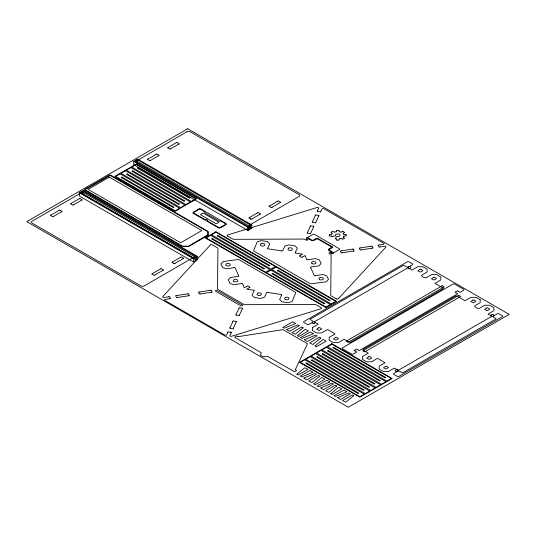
<?xml version="1.0" encoding="UTF-8"?>
<svg xmlns="http://www.w3.org/2000/svg" width="536" height="536" viewBox="0 0 536 536"><rect width="100%" height="100%" fill="white"/><g stroke="black" fill="none" stroke-linecap="round" stroke-linejoin="round"><path stroke-width="0.8" d="M237.656 336.447L236.785 335.898L234.567 337.291L261.34 352.802L260.603 354.886A1.119 0.643 0 0 0 260.891 355.509L262.694 356.547A1.119 0.643 0 0 0 263.772 356.715L267.384 356.286L294.472 371.729L296.683 370.423L295.316 369.706L307.476 343.737L283.041 329.627L238.098 336.668L237.689 336.333M336.179 231.679L336.568 230.473M338.906 240.054L339.275 238.909M136.492 162.582L137.504 159.849L250.848 225.261L249.327 229.395L248.302 229.984L248.302 226.735L134.958 161.296L137.504 159.829M227.813 332.414L226.715 334.786A1.119 0.643 0 0 1 224.839 335.08L164.86 300.448A1.119 0.643 0 0 1 165.363 299.369L169.477 298.726M229.978 327.737L232.865 321.52M236.108 314.531L238.996 308.307M233.314 328.253L236.202 322.036M239.445 315.047L242.332 308.823M307.403 232.604L310.29 226.386M312.461 221.71L315.342 215.492M310.746 233.12L313.634 226.902M315.798 222.226L318.685 216.008M320.843 211.331L321.948 208.96A1.119 0.643 0 0 1 323.818 208.665L383.803 243.297A1.119 0.643 0 0 1 383.3 244.376L379.187 245.012M267.739 248.168L269.735 243.887L267.43 241.582L261.139 240.604L257.153 241.937L253.702 250.386A1.494 0.864 0 0 0 254.104 251.19L310.156 283.551A1.494 0.864 0 0 0 311.557 283.779L326.183 281.789L328.488 279.484L326.799 275.852L322.806 274.526L315.389 275.671M231.157 332.93L229.951 335.523A1.119 0.643 0 0 0 230.339 336.193A1.119 0.643 0 0 0 231.559 336.26L320.91 308.803A1.213 0.697 0 0 0 321.144 307.697L316.026 304.736A1.869 1.079 0 0 0 314.692 304.421L244.959 304.683A1.494 0.864 0 0 1 243.893 304.428L217.938 289.447A1.494 0.864 0 0 1 217.495 288.83L217.951 248.57A1.869 1.079 0 0 0 217.408 247.8L212.276 244.838A1.213 0.697 0 0 0 210.326 244.965M254.037 290.901L252.047 295.182L254.345 297.487L260.637 298.458L264.63 297.132L266.566 292.549L267.625 292.401M295.323 252.443L297.312 248.155L295.008 245.857L288.716 244.878L284.73 246.205L282.774 250.815L281.735 250.935M317.5 210.815L318.712 208.223A1.119 0.643 0 0 0 318.324 207.553A1.119 0.643 0 0 0 317.104 207.486L227.746 234.935A1.213 0.697 0 0 0 227.512 236.041M281.614 295.175L279.625 299.457L281.923 301.761L288.214 302.733L292.207 301.406L295.651 292.958A1.494 0.864 0 0 0 295.256 292.147L239.21 259.786A1.494 0.864 0 0 0 237.81 259.558L223.177 261.548L220.879 263.853L222.561 267.484L226.554 268.811L233.971 267.665M286.8 329.499L297.761 324.91L299.416 325.64L289.628 331.295L286.794 329.6M295.517 323.55L284.583 328.126L282.901 327.409L292.683 321.754L295.517 323.449M304.502 339.717L315.463 335.134L317.118 335.864L307.336 341.512L304.522 339.871M313.212 333.787L302.257 338.357L300.602 337.626L310.384 331.978L313.225 333.673M303.865 378.081L314.833 373.498L316.481 374.228L306.699 379.877L303.865 378.195M312.816 372.286L301.862 376.862L300.207 376.131L309.996 370.477L312.83 372.172M320.809 387.863L331.771 383.274L333.425 384.011L323.637 389.659L320.803 387.964M329.74 382.088L318.799 386.637L317.145 385.907L326.933 380.258L329.767 381.954M337.747 397.645L348.708 393.055L350.363 393.786L340.581 399.434L337.754 397.766M346.698 391.85L335.771 396.412L334.089 395.689L343.871 390.041L346.705 391.736M343.228 237.086L343.824 236.222M335.261 238.661L336.749 236.59M331.543 234.312L332.206 233.421M210.353 244.979L162.817 296.569A1.119 0.643 0 0 0 162.924 297.272A1.119 0.643 0 0 0 164.09 297.493L168.579 296.797M338.303 298.766L385.846 247.176A1.119 0.643 0 0 0 385.739 246.473A1.119 0.643 0 0 0 384.573 246.245L380.084 246.949M312.341 322.35L312.455 322.243A1.688 0.972 0 0 0 312.83 321.922M343.201 233.388L344.427 232.356M267.611 248.222L267.866 248.838L281.628 250.861M331.275 252.356L331.362 251.927L328.809 250.446A1.682 0.972 0 0 1 328.809 249.073L331.811 247.049L317.419 238.714L313.815 240.416A1.682 0.972 0 0 1 311.443 240.416L308.87 238.942L308.133 238.996A1.005 0.576 0 0 1 307.644 239.15L307.255 239.156A1.005 0.576 0 0 1 306.713 238.996M295.189 252.496L295.39 253.099L302.626 254.111L300.073 255.585M254.171 290.84L253.964 290.237L246.721 289.219L249.267 287.745M281.748 295.115L281.494 294.505L267.725 292.482M79.301 192.752L83.254 190.468L197.409 256.375L197.409 259.625L193.449 261.91L79.301 196.002L79.301 192.752L193.449 258.66L197.409 256.375M133.712 161.336L137.665 159.051L251.82 224.959L251.82 228.209L247.867 230.493L133.712 164.586L133.712 161.336L247.867 227.244L251.82 224.959M82.169 193.402L82.162 191.781L80.675 192.659L193.978 258.097L195.499 260.469L196.524 259.88L196.524 256.63L83.187 191.191L80.635 192.659L81.425 193.838M51.094 214.99L58.98 210.434M71.248 203.352L79.134 198.796M148.137 158.958L156.023 154.401M168.291 147.32L176.177 142.77M53.54 216.403L61.426 211.847M73.693 204.765L81.579 200.209M150.583 160.371L158.468 155.815M170.736 148.733L178.622 144.184M152.499 273.534L160.385 268.978M172.652 261.896L180.538 257.347M249.542 217.502L257.427 212.953M269.695 205.864L277.581 201.315M154.944 274.948L162.83 270.392M175.098 263.31L182.984 258.754M251.987 218.916L259.873 214.36M272.141 207.278L280.026 202.729M193.978 258.097L196.524 256.63M248.302 226.735L250.848 225.261M331.054 232.276L332.555 231.411M246.821 286.331L244.269 287.805L242.533 283.658L241.475 283.51M302.518 256.999L305.071 255.525L306.84 259.712L307.885 259.826M342.913 239.123L344.413 238.252M336.38 298.907L331.255 295.946A1.869 1.079 0 0 1 330.705 295.175L331.161 254.915A1.494 0.864 0 0 0 330.725 254.299L329.285 253.468A0.898 0.516 0 0 1 329.285 252.731A0.898 0.516 0 0 1 330.551 252.731L332.695 253.347L339.375 249.508A0.931 0.536 0 0 0 339.375 248.744L314.384 234.319A0.931 0.536 0 0 0 313.071 234.319L306.518 238.098A0.931 0.536 0 0 0 306.518 238.862L307.476 239.411A0.898 0.516 0 0 1 307.476 240.141A0.898 0.516 0 0 1 306.21 240.141L304.763 239.311A1.494 0.864 0 0 0 303.704 239.063L233.971 239.324A1.869 1.079 0 0 1 232.637 239.009L227.505 236.048M314.86 321.5L407.313 268.127A0.931 0.536 0 0 1 408.626 268.127L408.814 268.188A1.461 0.844 0 0 0 410.918 267.417A1.461 0.844 0 0 0 408.787 266.68L408.6 266.74A1.688 0.972 0 0 1 406.214 266.734L404.111 265.374L403.253 265.394L309.969 319.309L312.448 320.87A1.688 0.972 0 0 1 312.83 321.198M137.504 159.849L135.983 160.706L135.983 162.328M234.071 267.585L235.13 267.732L238.634 275.685M315.289 275.752L314.243 275.631L310.726 267.652M332.829 253.287L331.509 253.287M340.983 232.108L342.772 231.398M339.375 238.842L340.93 238.453M331.851 236.691L335.442 235.833M334.585 232.095L336.072 231.746M341.452 250.848L352.219 249.18M360.319 247.927L371.086 246.265M342.343 252.778L353.117 251.109M361.21 249.856L371.984 248.195M307.986 259.752L315.403 258.6L319.396 259.933L321.084 263.565L318.779 265.869L310.8 266.995L310.592 267.598M241.374 283.584L233.957 284.737L229.964 283.403L228.276 279.772L230.581 277.474L238.513 276.355L238.768 275.739M176.672 295.55L187.439 293.882M199.546 292.013L210.32 290.345M177.563 297.48L188.337 295.812M200.444 293.936L211.218 292.274M329.439 234.587L331.422 234.379M343.945 236.162L346.028 235.94M492.309 314.538L492.738 314.538M313.841 323.577L313.413 323.577M336.675 230.42L338.792 230.42M336.675 240.108L338.792 240.108M343.904 234.359L346.028 234.587M329.439 235.94L331.389 236.148M309.5 233.535L308.12 233.321A0.717 0.415 0 0 1 307.289 232.664M230.44 332.213L229.06 331.998A0.717 0.415 0 0 0 227.773 332.327M335.315 238.728L336.099 238.862M339.402 231.773L340.829 232.115M341.09 238.46L342.772 239.13M332.695 231.398L334.424 232.088M458.22 291.269L460.096 292.348L463.673 290.284A1.186 0.683 0 0 0 463.673 289.319L454.588 284.073A1.186 0.683 0 0 0 452.913 284.073L342.464 347.837A1.186 0.683 0 0 0 342.491 348.789L351.576 354.035A1.186 0.683 0 0 0 353.231 354.055L356.835 351.971L354.959 350.886M455.848 292.636L457.717 293.721L359.207 350.598L357.331 349.512M342.913 231.411L344.413 232.276M94.014 200.692L83.187 194.441L83.187 191.191M95.455 201.523L96.902 202.36M98.343 203.191L107.006 208.196M108.453 209.027L113.505 211.948M114.952 212.779L145.993 230.701M147.434 231.532L158.984 238.205M160.431 239.036L165.483 241.957M166.931 242.788L193.637 258.211M60.414 210.434L61.426 211.017A0.717 0.415 0 0 1 61.573 211.821M250.547 218.916L249.542 218.333A0.717 0.415 0 0 1 249.394 217.522M173.657 263.31L172.652 262.727A0.717 0.415 0 0 1 172.505 261.916M343.241 237.173L344.427 238.172M331.04 232.356L332.199 233.328M314.86 322.263L314.967 322.37A1.461 0.844 0 0 1 313.634 323.583A1.461 0.844 0 0 1 312.354 322.35M343.187 233.482L343.784 234.299M331.503 236.209L331.737 236.664M353.465 249.595L353.834 250.392A0.717 0.415 0 0 1 353.264 251.136M338.906 230.473L339.301 231.699M336.199 238.929L336.568 240.054M346.122 234.654L346.122 235.874M329.345 234.654L329.345 235.874M249.327 226.145L249.327 229.395M247.867 227.244L247.867 230.493M195.499 257.22L195.499 260.469M193.449 258.66L193.449 261.91M331.241 253.133A0.905 0.523 0 0 1 330.993 252.858L331.007 252.637A0.905 0.523 0 0 1 331.248 252.396M335.435 235.559A2.345 1.353 0 0 1 337.559 233.917A2.345 1.353 0 0 1 340.065 235.364A2.345 1.353 0 0 1 337.224 236.59M176.217 142.683A0.717 0.415 0 0 1 177.63 142.77L178.622 143.353A0.717 0.415 0 0 1 178.769 144.157M168.143 147.34A0.717 0.415 0 0 0 168.291 148.157L169.296 148.733A0.717 0.415 0 0 0 170.696 148.82M156.063 154.321A0.717 0.415 0 0 1 157.477 154.401L158.468 154.984A0.717 0.415 0 0 1 158.616 155.795M147.99 158.978A0.717 0.415 0 0 0 148.137 159.795L149.142 160.371A0.717 0.415 0 0 0 150.542 160.458M257.468 212.866A0.717 0.415 0 0 1 258.881 212.946L259.873 213.529A0.717 0.415 0 0 1 260.02 214.34M251.947 219.003A0.717 0.415 0 0 1 250.54 218.916M277.621 201.228A0.717 0.415 0 0 1 279.035 201.315L280.026 201.898A0.717 0.415 0 0 1 280.174 202.702M269.548 205.891A0.717 0.415 0 0 0 269.695 206.702L270.7 207.278A0.717 0.415 0 0 0 272.1 207.365M79.174 198.715A0.717 0.415 0 0 1 80.581 198.796L81.579 199.379A0.717 0.415 0 0 1 81.727 200.189M71.1 203.372A0.717 0.415 0 0 0 71.248 204.189L72.253 204.765A0.717 0.415 0 0 0 73.653 204.853M59.02 210.346A0.717 0.415 0 0 1 60.427 210.434M50.947 215.01A0.717 0.415 0 0 0 51.094 215.827L52.099 216.403A0.717 0.415 0 0 0 53.499 216.484M160.425 268.891A0.717 0.415 0 0 1 161.832 268.978L162.83 269.561A0.717 0.415 0 0 1 162.978 270.372M152.351 273.554A0.717 0.415 0 0 0 152.499 274.372L153.504 274.948A0.717 0.415 0 0 0 154.904 275.035M180.578 257.26A0.717 0.415 0 0 1 181.985 257.34L182.984 257.93A0.717 0.415 0 0 1 183.131 258.734M175.058 263.397A0.717 0.415 0 0 1 173.644 263.31M315.845 222.313A0.717 0.415 0 0 1 314.545 222.648L313.178 222.427A0.717 0.415 0 0 1 312.347 221.77M315.302 215.405A0.717 0.415 0 0 1 316.602 215.07L317.969 215.291A0.717 0.415 0 0 1 318.799 215.948M310.786 233.207A0.717 0.415 0 0 1 309.486 233.542M310.244 226.299A0.717 0.415 0 0 1 311.543 225.964L312.91 226.179A0.717 0.415 0 0 1 313.741 226.842M341.298 250.821A0.717 0.415 0 0 0 340.722 251.572L341.097 252.362A0.717 0.415 0 0 0 342.236 252.838M352.326 249.113A0.717 0.415 0 0 1 353.479 249.602M360.165 247.907A0.717 0.415 0 0 0 359.589 248.657L359.964 249.441A0.717 0.415 0 0 0 361.103 249.923M372.131 248.215A0.717 0.415 0 0 0 372.708 247.465L372.332 246.674A0.717 0.415 0 0 0 371.193 246.198M188.484 295.839A0.717 0.415 0 0 0 189.061 295.088L188.685 294.298A0.717 0.415 0 0 0 187.546 293.815M176.518 295.524A0.717 0.415 0 0 0 175.942 296.274L176.317 297.065A0.717 0.415 0 0 0 177.456 297.54M211.365 292.294A0.717 0.415 0 0 0 211.941 291.55L211.566 290.76A0.717 0.415 0 0 0 210.427 290.278M199.399 291.986A0.717 0.415 0 0 0 198.823 292.736L199.198 293.527A0.717 0.415 0 0 0 200.337 294.003M238.949 308.22A0.717 0.415 0 0 1 240.249 307.892L241.615 308.106A0.717 0.415 0 0 1 242.446 308.763M239.492 315.135A0.717 0.415 0 0 1 238.192 315.463L236.825 315.248A0.717 0.415 0 0 1 235.994 314.592M232.818 321.433A0.717 0.415 0 0 1 234.118 321.098L235.485 321.319A0.717 0.415 0 0 1 236.316 321.975M233.361 328.34A0.717 0.415 0 0 1 232.061 328.675L230.694 328.454A0.717 0.415 0 0 1 229.864 327.798M379.97 247.009A0.717 0.415 0 0 1 378.825 246.526L378.463 245.736A0.717 0.415 0 0 1 379.032 244.992M320.883 211.419A0.717 0.415 0 0 1 319.59 211.754L318.223 211.532A0.717 0.415 0 0 1 317.392 210.883M306.786 237.944A0.931 0.536 0 0 1 308.1 237.944L311.912 240.148A0.931 0.536 0 0 0 313.232 240.148L316.475 238.279A0.744 0.429 0 0 1 317.526 238.279L332.521 246.929A0.744 0.429 0 0 1 332.521 247.538L329.278 249.408A0.931 0.536 0 0 0 329.278 250.171L333.091 252.369A0.931 0.536 0 0 1 333.091 253.133M338.33 298.773A1.213 0.697 0 0 1 336.387 298.9M168.693 296.736A0.717 0.415 0 0 1 169.838 297.219L170.193 298.009A0.717 0.415 0 0 1 169.624 298.753M230.433 332.206A0.717 0.415 0 0 1 231.264 332.863M302.478 257.086A0.717 0.415 0 0 1 301.071 256.999L300.073 256.416A0.717 0.415 0 0 1 299.925 255.612M249.414 287.718A0.717 0.415 0 0 0 249.267 286.907L248.262 286.331A0.717 0.415 0 0 0 246.862 286.244M455.694 292.616A0.717 0.415 0 0 1 455.841 291.798L456.779 291.269A0.717 0.415 0 0 1 458.18 291.182M354.805 350.859A0.717 0.415 0 0 1 354.953 350.048L355.891 349.512A0.717 0.415 0 0 1 357.291 349.425M493.321 316.917A1.688 0.972 0 0 0 493.703 317.245L496.182 318.806L402.858 372.741L402.04 372.741L399.93 371.381A1.688 0.972 0 0 0 397.545 371.374L397.37 371.441A1.461 0.844 0 0 1 395.233 370.704A1.461 0.844 0 0 1 397.33 369.934L397.524 369.994A0.931 0.536 0 0 0 398.838 369.994L491.291 316.615A0.931 0.536 0 0 0 491.291 315.851L491.184 315.744A1.461 0.844 0 0 1 492.53 314.531A1.461 0.844 0 0 1 493.803 315.764L493.696 315.872A1.688 0.972 0 0 0 493.321 316.193M312.421 327.617L312.421 330.518L316.609 332.93L321.634 332.93L327.556 329.546L334.879 333.66L334.879 334.136L329.171 337.285L329.171 340.186L333.359 342.605L338.377 342.605L344.172 339.221L349.244 342.109A1.119 0.643 0 0 0 350.825 342.109L443.011 288.884A1.119 0.643 0 0 0 443.011 287.973L434.957 283.356L440.82 279.933L440.82 277.032L436.632 274.613L431.607 274.613L426.381 277.628C425.47 278.841 419.876 275.558 421.899 275.042L427.125 272.027L427.125 269.126L422.938 266.707L417.913 266.707L411.983 270.09L407.595 267.618L412.378 264.724A1.186 0.683 0 0 0 412.378 263.759L409.028 261.823A1.186 0.683 0 0 0 407.353 261.823L303.959 321.52A1.186 0.683 0 0 0 303.959 322.484L307.309 324.421A1.186 0.683 0 0 0 308.984 324.421L313.734 321.64L318.25 324.119L312.421 327.617M480.202 299.771L480.202 302.673L474.983 305.688C473.007 306.09 478.199 309.493 479.465 308.274L484.685 305.259L489.71 305.259L493.897 307.677L493.897 310.579L488.115 314.143L492.584 316.548L497.334 313.774A1.186 0.683 0 0 1 499.009 313.774L502.359 315.704A1.186 0.683 0 0 1 502.359 316.675L398.965 376.366A1.186 0.683 0 0 1 397.29 376.366L393.94 374.436A1.186 0.683 0 0 1 393.94 373.471L398.697 370.543L394.335 368.105L388.406 371.482L383.381 371.482L379.193 369.07L379.193 366.168L385.056 362.745L377.88 358.497L377.069 358.537L371.656 361.813L366.637 361.813L362.45 359.395L362.45 356.494L368.306 353.15L363.308 350.222A1.119 0.643 0 0 1 363.308 349.311L455.486 296.086A1.119 0.643 0 0 1 457.074 296.086L464.933 300.723L470.99 297.353L476.015 297.353L480.202 299.771M257.736 293.212C255.451 295.309 258.881 295.852 260.643 295.403C263.122 293.078 259.069 292.442 257.736 293.179M261.139 243.753C258.855 245.863 262.406 246.439 264.074 245.91C266.486 243.545 262.479 242.976 261.146 243.713M285.273 297.48C283.035 299.597 286.398 300.073 288.154 299.704C290.579 297.366 286.834 296.703 285.279 297.447M288.69 248.088C286.485 250.191 289.654 250.607 291.537 250.339C294.05 248.007 290.231 247.237 288.696 248.068M335.449 337.539L333.425 338.906L335.884 340.172L338.524 338.678L336.454 337.258L335.456 337.506M385.485 366.43L383.454 367.797L385.913 369.056L388.553 367.569L386.429 366.122L385.485 366.41M419.815 269.494L417.785 270.861L420.251 272.12L422.891 270.633L420.814 269.206L419.815 269.474M472.893 300.14L470.869 301.507L473.328 302.766L475.968 301.272L473.898 299.852L472.893 300.14M318.699 327.871L316.669 329.238L319.134 330.498L321.774 329.01L319.704 327.583L318.699 327.851M368.728 356.755L366.704 358.122L369.163 359.388L371.803 357.894L369.733 356.474L368.735 356.735M433.517 277.4L431.493 278.767L433.952 280.033L436.592 278.539L434.522 277.119L433.524 277.387M486.601 308.046L484.571 309.413L487.03 310.679L489.67 309.185L487.599 307.765L486.601 308.033M226.38 265.622C227.505 266.519 232.108 265.776 229.723 263.96C229.267 262.734 224.008 263.471 226.38 265.622M233.89 281.527C235.036 282.432 239.599 281.695 237.274 279.812C236.644 278.7 231.585 279.43 233.89 281.527M312.053 263.658C313.305 264.583 317.794 263.772 315.476 261.87C314.505 260.952 309.868 261.508 312.059 263.618M319.443 279.558C320.675 280.475 325.164 279.665 322.84 277.822C322.076 276.77 317.191 277.44 319.449 279.517M207.767 234.895L188.471 246.158L182.588 246.178L85.097 189.71L110.295 175.433L207.6 231.606L207.767 234.922M297.406 335.657L298.713 336.534L308.495 330.886L305.212 329.305L297.413 335.637M296.924 374.115L298.23 374.986L308.012 369.338L304.783 367.736L296.931 374.088M303.068 327.851L301.761 327L291.979 332.648L295.229 334.243L303.054 327.918M315.108 345.881L316.414 346.758L326.196 341.104L322.953 339.509L315.108 345.881M313.862 383.89L315.168 384.768L324.95 379.12L321.707 377.518L313.868 383.87M320.776 338.075L319.469 337.218L309.681 342.873L312.93 344.467L320.756 338.136M319.771 376.225L311.925 382.617L308.676 381.016L318.464 375.368L319.771 376.225M330.806 393.672L332.106 394.55L341.894 388.895L338.625 387.307L330.806 393.672M336.709 386L328.896 392.379L325.613 390.798L335.402 385.15L336.709 386.027M353.646 395.782L345.82 402.168L342.558 400.58L352.34 394.932L353.646 395.803M187.687 128.747L26.8 221.629L348.313 407.253L509.2 314.371L187.687 128.747M109.19 175.245L84.842 189.315A1.132 0.657 0 0 0 84.849 190.233L182.066 246.346A1.119 0.643 0 0 0 182.856 246.54L188.947 246.346L208.001 235.351A1.119 0.643 0 0 0 208.323 234.895L208.323 231.833A1.119 0.643 0 0 0 207.995 231.378L110.771 175.245A1.119 0.643 0 0 0 109.19 175.245M186.903 131.796L136.446 160.968L248.51 225.663L299.028 196.538A2.365 1.367 0 0 0 299.008 194.608L190.233 131.809A2.365 1.367 0 0 0 186.903 131.796M82.611 192.049L32.093 221.18A2.365 1.367 0 0 0 32.106 223.103L140.888 285.902A2.365 1.367 0 0 0 144.218 285.916L194.669 256.744L82.611 192.049M109.324 177.148L88.145 189.389L180.625 242.775L201.811 230.547L109.324 177.148M136.305 164.023L114.811 176.438L175.111 211.251L196.605 198.836L136.305 164.023M120.084 173.845L115.602 176.438L175.111 210.789L179.594 208.203L120.084 173.845M125.491 170.723L121.009 173.316L180.518 207.673L185 205.08L125.491 170.723M130.898 167.601L126.416 170.193L185.925 204.551L190.407 201.958L130.898 167.601M136.305 164.478L131.823 167.071L191.332 201.429L195.814 198.836L136.305 164.478M121.853 177.074L121.196 177.456L173.336 207.559L173.999 207.177L121.853 177.074M127.26 173.952L126.603 174.334L178.743 204.437L179.406 204.055L127.26 173.952M132.667 170.83L132.01 171.212L184.15 201.315L184.813 200.94L132.667 170.83M138.074 167.708L137.417 168.09L189.556 198.193L190.22 197.818L138.074 167.708M198.836 209.027L193.409 212.155A1.494 0.864 0 0 0 193.409 213.375L218.4 227.8A1.494 0.864 0 0 0 220.51 227.8L225.937 224.671A1.494 0.864 0 0 0 225.937 223.452L200.946 209.027A1.494 0.864 0 0 0 198.836 209.027M199.265 209.275L193.838 212.403A0.884 0.509 0 0 0 193.838 213.127L205.375 219.787A1.353 0.784 0 0 1 207.258 219.807A1.353 0.784 0 0 1 207.291 220.892L218.829 227.552A0.884 0.509 0 0 0 220.082 227.552L225.509 224.423A0.884 0.509 0 0 0 225.509 223.7L220.933 221.053A1.353 0.784 0 0 1 219.05 221.04L205.074 212.966A1.353 0.784 0 0 1 205.04 211.881L200.518 209.275A0.884 0.509 0 0 0 199.265 209.275M202.554 213.295L200.792 214.313A0.697 0.402 0 0 0 200.792 214.882L215.787 223.539A0.697 0.402 0 0 0 216.772 223.539L218.534 222.52A0.697 0.402 0 0 0 218.534 221.951L203.546 213.295A0.697 0.402 0 0 0 202.554 213.295M215.907 231.773L205.295 237.904L325.895 307.53L336.575 301.366L215.907 231.773M210.561 235.317L206.079 237.904L265.595 272.261L270.077 269.668L210.561 235.317M215.968 232.195L211.486 234.781L271.002 269.139L275.484 266.546L215.968 232.195M212.336 238.547L211.673 238.929L263.826 269.032L264.483 268.65L212.336 238.547M217.743 235.425L217.08 235.806L269.226 265.91L269.889 265.528L217.743 235.425M270.868 270.131L266.385 272.717L325.895 307.074L330.377 304.481L270.868 270.131M276.275 267.008L271.792 269.595L331.302 303.952L335.784 301.366L276.275 267.008M272.636 273.36L271.98 273.735L324.119 303.845L324.783 303.463L272.636 273.36M278.043 270.238L277.387 270.613L329.526 300.723L330.189 300.341L278.043 270.238M331.851 343.717L299.544 362.37L359.844 397.183L392.151 378.53L331.851 343.717M304.823 359.777L300.334 362.37L359.844 396.727L364.326 394.134L304.823 359.777M310.23 356.661L305.741 359.247L365.25 393.605L369.733 391.012L310.23 356.661M315.63 353.539L311.148 356.125L370.657 390.483L375.14 387.897L315.63 353.539M321.037 350.417L316.555 353.003L376.064 387.361L380.547 384.774L321.037 350.417M326.444 347.295L321.962 349.881L381.471 384.238L385.954 381.652L326.444 347.295M331.851 344.172L327.369 346.758L386.878 381.116L391.36 378.53L331.851 344.172M306.592 363.006L305.929 363.388L358.075 393.498L358.731 393.116L306.592 363.006M311.999 359.891L311.336 360.266L363.482 390.375L364.138 389.994L311.999 359.891M317.406 356.768L316.743 357.144L368.889 387.253L369.545 386.871L317.406 356.768M322.813 353.646L322.149 354.028L374.296 384.131L374.952 383.749L322.813 353.646M328.22 350.524L327.556 350.906L379.702 381.009L380.359 380.627L328.22 350.524M333.627 347.402L332.963 347.784L385.109 377.887L385.766 377.505L333.627 347.402M442.2 285.768L346.169 341.211L348.125 342.343L444.156 286.901L442.2 285.768M458.776 295.343L362.745 350.785L364.701 351.911L460.732 296.468L458.776 295.343M242.138 304.884L217.147 290.458A1.025 0.59 0 0 0 215.7 290.458A1.025 0.59 0 0 0 215.7 291.296L240.684 305.721A1.025 0.59 0 0 0 242.138 305.721A1.025 0.59 0 0 0 242.138 304.884"/></g></svg>
